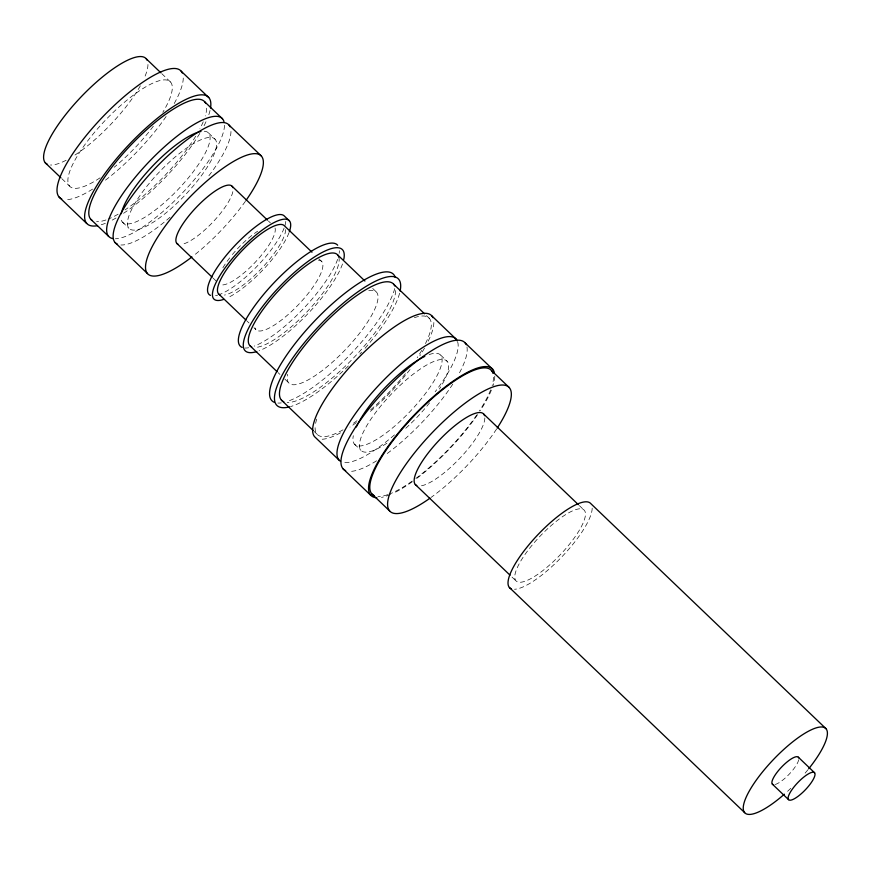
<?xml version="1.0" encoding="UTF-8"?>
<svg xmlns="http://www.w3.org/2000/svg" width="871" height="871" viewBox="0 0 871 871"><rect width="100%" height="100%" fill="white"/><g stroke="black" fill="none" stroke-linecap="round" stroke-linejoin="round"><path stroke-width="0.65" stroke-dasharray="4.36 3.27" d="M426.474 315.629L429.359 318.405M161.788 73.676L170.553 82.059M372.701 288.443L376.599 292.177M208.659 133.089L215.148 139.306A61.972 17.289 -46.3 0 1 160.395 217.282A61.972 17.289 -46.3 0 1 140.514 194.766A61.972 17.289 -46.3 0 1 215.148 139.306M440.682 355.118L447.171 361.323M579.367 505.626L584.256 510.297M318.851 258.763L321.802 261.583M268.431 221.038L270.402 222.911M213.101 278.11L216.041 280.919M247.048 321.105L249.008 322.989M253.918 327.681L255.889 329.565M511.996 577.059L515.893 580.794M122.397 222.051L128.886 228.267M354.432 444.079L360.921 450.296M278.001 372.57L279.95 374.432M284.817 379.092L288.715 382.815M61.852 178.686L69.647 186.133M314.17 431.45L317.066 434.226M550.134 526.476A49.114 13.696 -46.3 0 1 580.826 527.63A49.114 13.696 -46.3 0 1 519.726 582.274A49.114 13.696 -46.3 0 1 549.209 527.303M318.405 260.168A47.361 13.207 -46.3 0 1 299.755 303.26A47.361 13.207 -46.3 0 1 255.029 327.975M386.898 443.208A61.972 17.289 -46.3 0 1 364.492 429.817A61.972 17.289 -46.3 0 1 428.086 364.23A61.972 17.289 -46.3 0 1 439.409 389.043M429.588 402.816A61.972 17.289 -46.3 0 1 403.97 429.882M429.163 354.573A61.972 17.289 -46.3 0 1 411.831 409.664A61.972 17.289 -46.3 0 1 353.321 435.718M368.771 290.555A63.137 17.616 -46.3 0 1 344.35 350.741A63.137 17.616 -46.3 0 1 287.582 374.301M204.217 131.238A61.972 17.289 -46.3 0 1 177.009 190.575A61.972 17.289 -46.3 0 1 120.895 217.173M414.367 317.697A80.676 22.504 -46.3 0 1 425.288 343.936M421.771 350.338A80.676 22.504 -46.3 0 1 417.198 357.676M405.418 373.724A80.676 22.504 -46.3 0 1 370.273 410.143M357.045 420.693A80.676 22.504 -46.3 0 1 350.893 424.994M342.989 429.849A80.676 22.504 -46.3 0 1 315.4 424.547M315.629 423.339A80.676 22.504 -46.3 0 1 317.12 418.004M147.961 64.487A72.5 20.218 -46.3 0 1 143.955 78.782M140.351 85.815A72.5 20.218 -46.3 0 1 72.587 156.551M66.12 160.253A72.5 20.218 -46.3 0 1 50.496 165.011M285.775 221.419A54.372 15.166 -46.3 0 1 284.458 227.113M284.109 228.082A54.372 15.166 -46.3 0 1 218.926 294.703M217.739 295.084A54.372 15.166 -46.3 0 1 215.551 295.628M275.051 228.006A39.761 11.094 -46.3 0 1 254.016 263.543A39.761 11.094 -46.3 0 1 220.189 284.588M222.878 267.745A39.761 11.094 -46.3 0 1 231.577 255.508M232.383 254.528A39.761 11.094 -46.3 0 1 257.653 231.218M433.845 322.51A84.193 23.484 -46.3 0 1 427.552 342.521M424.504 348.15A84.193 23.484 -46.3 0 1 419.844 355.749M410.045 369.5A84.193 23.484 -46.3 0 1 368.161 413.3M356.337 422.62A84.193 23.484 -46.3 0 1 349.924 427.106M340.561 432.8A84.193 23.484 -46.3 0 1 321.671 439.267M224.468 125.272A81.852 22.831 -46.3 0 1 181.614 193.787A81.852 22.831 -46.3 0 1 115.418 238.774M496.601 429A85.946 23.974 -46.3 0 1 431.134 497.374M484.842 417.906A49.114 13.696 -46.3 0 1 458.571 459.583A49.114 13.696 -46.3 0 1 418.82 485.996M288.976 232.742A54.372 15.166 -46.3 0 1 227.636 297.773M285.623 229.606A47.361 13.207 -46.3 0 1 262.432 267.549A47.361 13.207 -46.3 0 1 224.435 295.073M245.393 201.31A81.852 22.831 -46.3 0 1 192.872 256.226M232.851 191.664A39.761 11.094 -46.3 0 1 211.838 223.172A39.761 11.094 -46.3 0 1 181.723 244.392M592.182 508.185A58.466 16.309 -46.3 0 1 561.784 556.896A58.466 16.309 -46.3 0 1 514.532 589.253M466.965 347.017A87.699 24.464 -46.3 0 1 458.69 374.312M452.8 384.1A87.699 24.464 -46.3 0 1 385.613 454.673M376.544 460.813A87.699 24.464 -46.3 0 1 349.304 471.374M457.678 341.998A84.193 23.484 -46.3 0 1 435.162 391.776M394.476 434.901A84.193 23.484 -46.3 0 1 342.564 462.174M394.726 288.606A87.699 24.464 -46.3 0 1 351.285 353.408A87.699 24.464 -46.3 0 1 287.92 401.204M281.257 402.892A87.699 24.464 -46.3 0 1 277.903 403.055M342.488 263.978A70.159 19.576 -46.3 0 1 259.112 350.763M338.797 257.032A63.137 17.616 -46.3 0 1 308.258 310.49A63.137 17.616 -46.3 0 1 254.288 347.442M183.248 78.063A87.699 24.464 -46.3 0 1 173.514 104.77M166.121 116.485A87.699 24.464 -46.3 0 1 104.651 180.754M92.598 189.105A87.699 24.464 -46.3 0 1 65.347 199.666M100.034 177.847A72.5 20.218 -46.3 0 1 73.48 162.855A72.5 20.218 -46.3 0 1 146.927 86.175A72.5 20.218 -46.3 0 1 162.812 112.305M153.34 126.23A72.5 20.218 -46.3 0 1 114.166 167.265M210.042 110.475A87.699 24.464 -46.3 0 1 208.659 115.179M205.992 121.755A87.699 24.464 -46.3 0 1 202.997 127.754M199.797 133.383A87.699 24.464 -46.3 0 1 123.41 213.406M116.017 218.011A87.699 24.464 -46.3 0 1 110.247 221.103M105.347 223.303A87.699 24.464 -46.3 0 1 99.588 225.23M206.623 108.189A81.852 22.831 -46.3 0 1 205.316 115.941M203.215 121.798A81.852 22.831 -46.3 0 1 199.916 128.777M195.692 136.235A81.852 22.831 -46.3 0 1 125.032 209.878M118.118 214.179A81.852 22.831 -46.3 0 1 108.167 219.122M105.935 219.96A81.852 22.831 -46.3 0 1 96.583 221.68M399.593 293.255A87.699 24.464 -46.3 0 1 364.111 349.347M361.596 352.178A87.699 24.464 -46.3 0 1 359.886 354.062M348.378 365.972A87.699 24.464 -46.3 0 1 290.522 406.594M395.619 290.598A80.676 22.504 -46.3 0 1 352.461 359.081A80.676 22.504 -46.3 0 1 287.158 402.467M339.363 250.739A70.159 19.576 -46.3 0 1 339.167 253.287M337.621 259.318A70.159 19.576 -46.3 0 1 254.245 346.114M248.703 347.725A70.159 19.576 -46.3 0 1 245.045 348.019M230.967 131.477A81.852 22.831 -46.3 0 1 208.583 176.171M169.997 217.271A81.852 22.831 -46.3 0 1 120.927 244.98M494.782 376.163A87.699 24.464 -46.3 0 1 493.008 385.668M491.396 390.088A87.699 24.464 -46.3 0 1 480.378 410.491M477.646 414.596A87.699 24.464 -46.3 0 1 416.175 478.865M412.212 481.783A87.699 24.464 -46.3 0 1 393.104 493.345M390.535 494.499A87.699 24.464 -46.3 0 1 381.465 497.406M493.519 377.285A85.946 23.974 -46.3 0 1 492.148 385.428M490.623 389.87A85.946 23.974 -46.3 0 1 479.409 410.927M476.731 414.944A85.946 23.974 -46.3 0 1 415.511 478.669M412.19 481.086A85.946 23.974 -46.3 0 1 388.945 494.227M387.791 494.641A85.946 23.974 -46.3 0 1 377.981 496.459M807.907 769.757A58.466 16.309 -46.3 0 1 803.073 775.473M790.77 788.32A58.466 16.309 -46.3 0 1 786.197 792.566M798.707 759.773A18.705 5.215 -46.3 0 1 788.81 774.602A18.705 5.215 -46.3 0 1 774.646 784.586"/><path stroke-width="1.31" d="M181.124 71.15L208.713 97.552M465.07 342.869L492.659 369.26M491.44 370.523L509.285 387.595M431.809 315.879L456.143 339.167M204.641 101.744L222.486 118.826M228.975 125.032L261.431 156.083M393.67 284.24L424.536 313.789M146.208 58.771L160.808 72.75M337.654 254.909L364.916 280.995M826.035 728.722L590.767 503.58A58.466 16.309 -46.3 0 0 536.612 536.057A58.466 16.309 -46.3 0 0 511.146 588.752M289.357 220.831L284.49 216.182A54.372 15.166 -46.3 0 0 234.136 246.373A54.372 15.166 -46.3 0 0 210.455 295.389M483.655 414.03L578.388 504.69M311.981 252.187L284.479 225.872A47.361 13.207 -46.3 0 0 240.614 252.176A47.361 13.207 -46.3 0 0 219.993 294.855M232.132 186.296L267.451 220.102M798.369 757.247L814.592 772.784A18.705 5.215 -46.3 0 1 798.065 796.323A18.705 5.215 -46.3 0 1 792.066 789.518A18.705 5.215 -46.3 0 1 814.592 772.784M772.327 784.107L788.549 799.632M176.802 243.368L212.121 277.163M218.567 293.854L246.068 320.169M415.304 484.537L510.036 575.187M509.393 587.511L744.661 812.643M249.77 345.547L277.032 371.634M45.303 162.844L60.883 177.749M281.377 400.061L313.212 430.524M90.715 219.242L108.57 236.324M115.059 242.53L147.504 273.581M338.961 460.03L314.627 436.741A84.193 23.484 -46.3 0 1 360.191 356.032A84.193 23.484 -46.3 0 1 432.941 317.654M371.819 493.89L389.664 510.972M59.065 197.042L86.654 223.444M343.011 468.761L370.6 495.153M416.784 485.583A49.114 13.696 -46.3 0 1 440.378 438.984A49.114 13.696 -46.3 0 1 484.548 415.685M256.782 351.579A70.159 19.576 -46.3 0 1 278.339 287.996A70.159 19.576 -46.3 0 1 343.795 259.34M242.138 347.42A70.159 19.576 -46.3 0 1 272.677 284.175A70.159 19.576 -46.3 0 1 337.665 245.219M784.357 794.2A58.466 16.309 -46.3 0 1 745.707 798.272A58.466 16.309 -46.3 0 1 811.271 729.811A58.466 16.309 -46.3 0 1 808.68 768.81M223.793 299.363A54.372 15.166 -46.3 0 1 241.452 248.453A54.372 15.166 -46.3 0 1 289.324 231.773M113.197 238.643A81.852 22.831 -46.3 0 1 147.896 162.975A81.852 22.831 -46.3 0 1 223.978 121.57M92.261 220.515A81.852 22.831 -46.3 0 1 132.523 143.323A81.852 22.831 -46.3 0 1 205.741 103.464M191.925 256.956A81.852 22.831 -46.3 0 1 150.302 250.445A81.852 22.831 -46.3 0 1 237.565 159.208A81.852 22.831 -46.3 0 1 246.079 200.33M117.52 244.272A81.852 22.831 -46.3 0 1 155.615 167.896A81.852 22.831 -46.3 0 1 230.086 126.752M773.666 784.673A18.705 5.215 -46.3 0 1 781.037 767.645A18.705 5.215 -46.3 0 1 798.707 757.879M274.267 402.304A87.699 24.464 -46.3 0 1 316.413 319.091A87.699 24.464 -46.3 0 1 395.282 277.49M340.55 461.336A84.193 23.484 -46.3 0 1 381.955 381.934A84.193 23.484 -46.3 0 1 457.275 340.942M345.656 470.623A87.699 24.464 -46.3 0 1 386.474 388.793A87.699 24.464 -46.3 0 1 466.257 344.709M251.675 346.898A63.137 17.616 -46.3 0 1 282.019 286.984A63.137 17.616 -46.3 0 1 338.797 257.032M178 244.218A39.761 11.094 -46.3 0 1 197.107 206.492A39.761 11.094 -46.3 0 1 232.862 187.635M289.422 406.888A87.699 24.464 -46.3 0 1 319.679 325.406A87.699 24.464 -46.3 0 1 400.116 291.034M283.804 401.781A80.676 22.504 -46.3 0 1 321.355 326.494A80.676 22.504 -46.3 0 1 394.759 285.938M376.882 497.766A87.699 24.464 -46.3 0 1 411.428 417.96A87.699 24.464 -46.3 0 1 494.26 372.2M374.41 495.719A85.946 23.974 -46.3 0 1 415.707 414.171A85.946 23.974 -46.3 0 1 493.008 373.398M430.034 498.158A85.946 23.974 -46.3 0 1 393.55 484.701A85.946 23.974 -46.3 0 1 482.654 391.71A85.946 23.974 -46.3 0 1 497.254 428.009M47.491 164.379A72.5 20.218 -46.3 0 1 81.232 96.735A72.5 20.218 -46.3 0 1 147.188 60.295M121.287 213.689A61.972 17.289 -46.3 0 1 154.047 164.575A61.972 17.289 -46.3 0 1 200.983 131.499M356.348 426.975A61.972 17.289 -46.3 0 1 424.787 356.391M61.71 198.904A87.699 24.464 -46.3 0 1 102.528 117.073A87.699 24.464 -46.3 0 1 182.311 73.001M97.508 225.687A87.699 24.464 -46.3 0 1 130.443 143.127A87.699 24.464 -46.3 0 1 210.521 108.069"/></g></svg>
